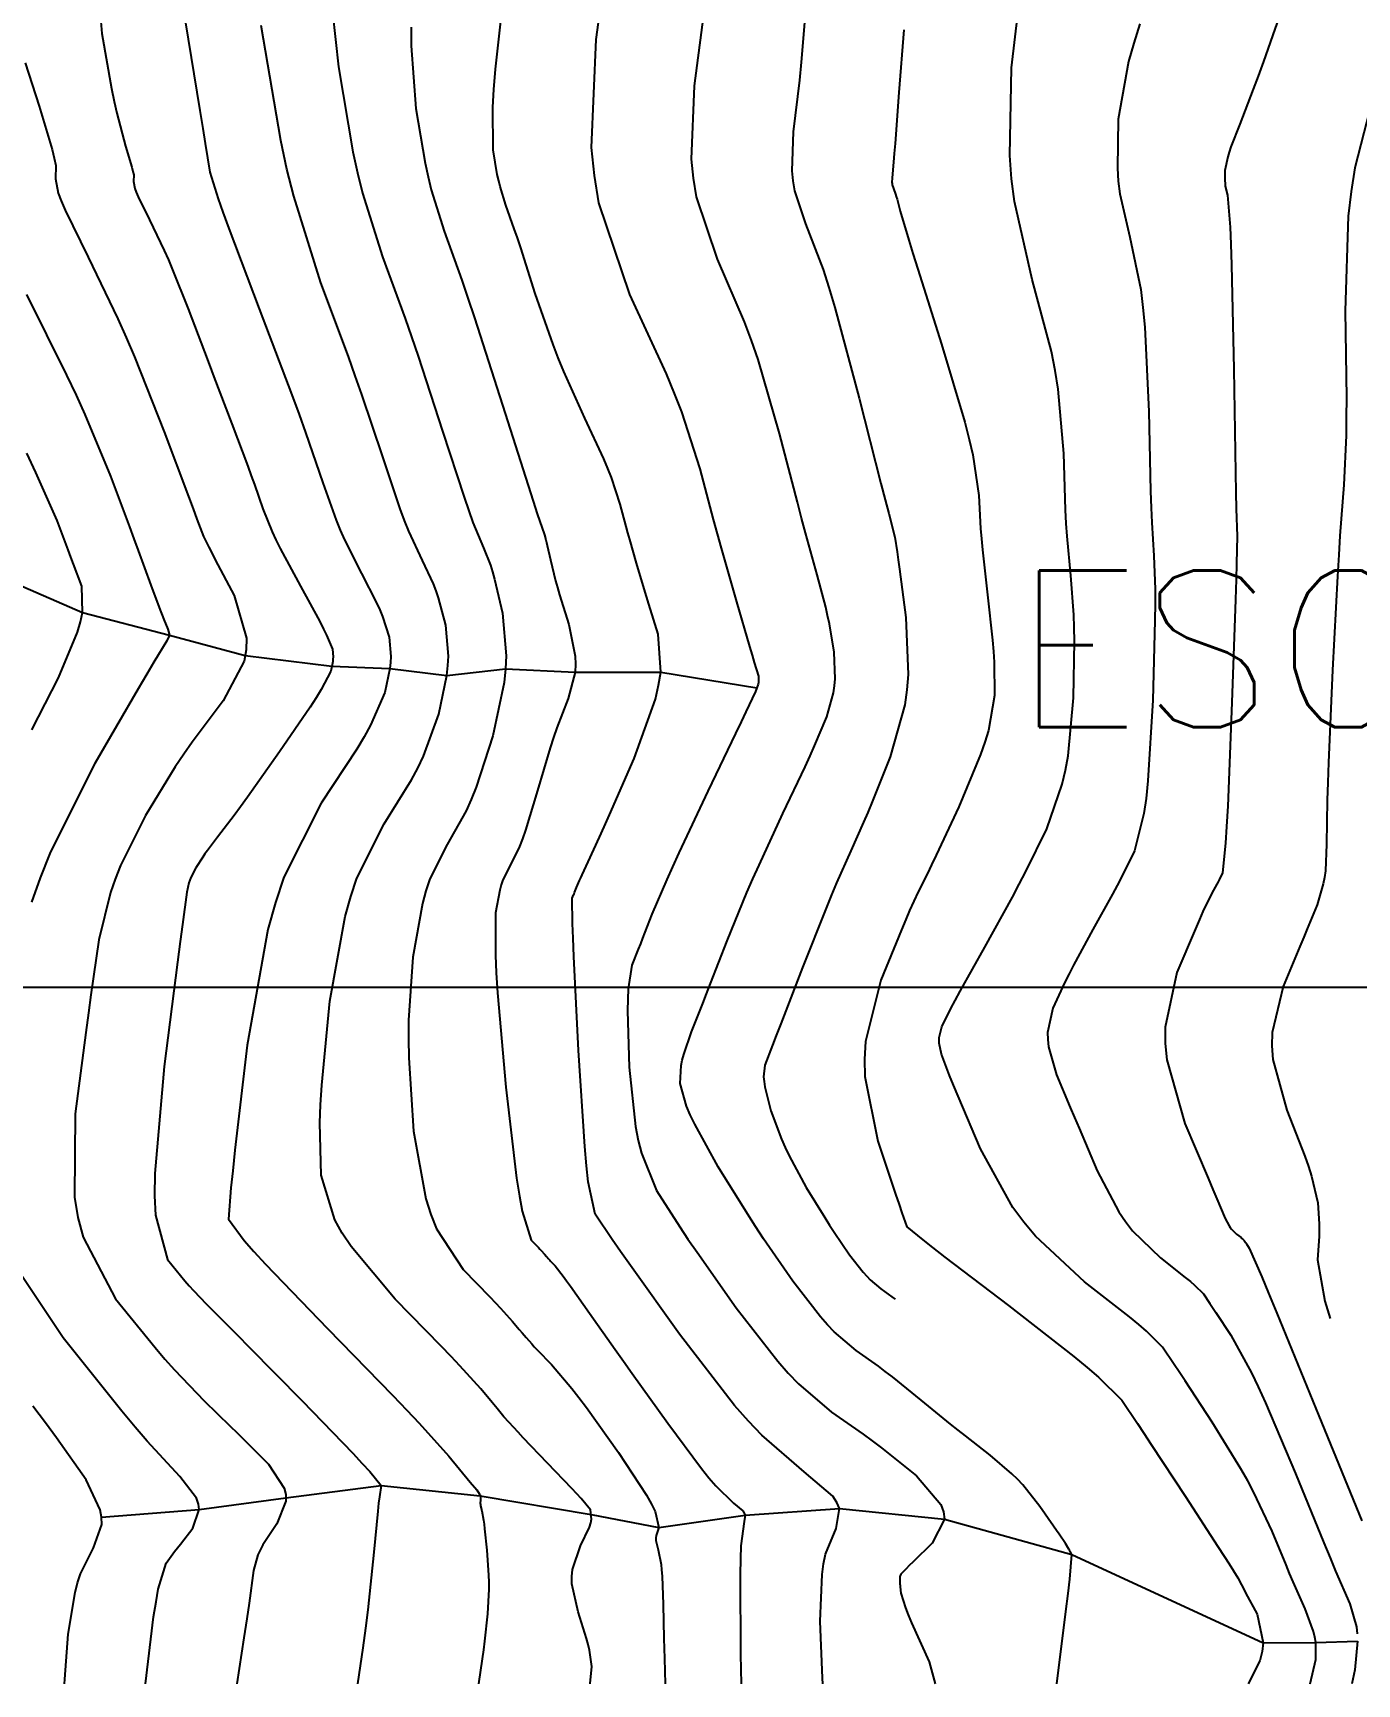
# Model space of a CAD drawing. Header units: metres. Extents: x 837117 to 838479, y 1189012 to 1191015.
# Drawn here: x 838289.9 to 838366, y 1189013.9 to 1189108.7 of the extents above; entities that cross this region are included whole.
import ezdxf

# ---------------------------------------------------------------- set-up
doc = ezdxf.new("R2010")
doc.units = ezdxf.units.M
doc.header["$LTSCALE"] = 0.3
for name, color, linetype in [('COTAS 10', 1, 'Continuous'), ('COTAS INT', 252, 'Continuous'), ('DRENAJE', 5, 'Continuous'), ('MARCO IMP', 130, 'Continuous')]:
    doc.layers.add(name, color=color, linetype=linetype)
doc.layers.add('PTOBLIGADO', color=90, linetype='Continuous', lineweight=30)
doc.styles.get("Standard").update_dxf_attribs({"font": 'simplex.shx'})

msp = doc.modelspace()

# ---------------------------------------------------------------- linework, layer by layer
at = {"layer": 'COTAS 10'}
for points in [[(838293.618, 1189112.104), (838293.887, 1189108.648), (838294.456, 1189105.476), (838294.606, 1189104.743), (838294.754, 1189104.073), (838295.259, 1189102.178), (838295.625, 1189100.963), (838295.685, 1189100.721), (838295.726, 1189100.521), (838295.723, 1189100.142), (838295.789, 1189099.738), (838295.873, 1189099.522), (838295.987, 1189099.262), (838296.634, 1189097.947), (838297.481, 1189096.184), (838297.72, 1189095.64), (838297.962, 1189095.073), (838298.849, 1189092.826), (838299.781, 1189090.353), (838300.05, 1189089.644), (838300.324, 1189088.923), (838301.352, 1189086.232), (838302.269, 1189083.803), (838302.473, 1189083.248), (838302.656, 1189082.745), (838303.133, 1189081.352), (838303.669, 1189080.025), (838303.888, 1189079.563), (838304.137, 1189079.06), (838305.295, 1189076.9), (838306.403, 1189074.869), (838306.621, 1189074.447), (838306.802, 1189074.086), (838307.136, 1189073.288), (838307.172, 1189072.852), (838307.165, 1189072.719), (838307.151, 1189072.58), (838307.036, 1189072.034), (838306.487, 1189070.969), (838306.198, 1189070.504), (838305.851, 1189069.965), (838304.101, 1189067.402), (838302.257, 1189064.797), (838301.849, 1189064.231), (838301.485, 1189063.733), (838300.545, 1189062.493), (838299.958, 1189061.737), (838299.817, 1189061.543), (838299.686, 1189061.355), (838299.292, 1189060.736), (838299.01, 1189060.17), (838298.949, 1189060.017), (838298.895, 1189059.865), (838298.766, 1189059.332), (838298.519, 1189057.48), (838298.392, 1189056.497), (838298.239, 1189055.311), (838297.474, 1189049.332), (838296.937, 1189043.185), (838296.928, 1189041.894), (838296.978, 1189040.781), (838297.665, 1189038.244), (838298.664, 1189037.014), (838298.913, 1189036.724), (838299.149, 1189036.456), (838299.899, 1189035.673), (838301.149, 1189034.434), (838301.7, 1189033.878), (838302.34, 1189033.23), (838305.394, 1189030.122), (838308.302, 1189027.12), (838308.85, 1189026.539), (838309.287, 1189026.067), (838309.94, 1189025.264), (838309.831, 1189024.618), (838309.788, 1189024.245), (838309.739, 1189023.788), (838309.518, 1189021.437), (838309.16, 1189018.131), (838309.026, 1189017.073), (838308.877, 1189015.954), (838308.573, 1189013.872)], [(838335.282, 1189013.872), (838335.262, 1189014.206), (838335.138, 1189017.472), (838335.247, 1189020.166), (838335.334, 1189020.773), (838335.447, 1189021.319), (838336.061, 1189022.792), (838336.251, 1189023.948), (838336.097, 1189024.295), (838335.853, 1189024.653), (838334.224, 1189026.045), (838331.777, 1189028.151), (838331.018, 1189028.96), (838330.223, 1189029.867), (838327.056, 1189033.959), (838324.246, 1189037.894), (838323.675, 1189038.702), (838323.195, 1189039.389), (838322.21, 1189040.85), (838321.823, 1189042.695), (838321.719, 1189043.623), (838321.617, 1189044.731), (838321.262, 1189050.24), (838320.998, 1189055.649), (838320.953, 1189056.695), (838320.921, 1189057.545), (838320.906, 1189058.984), (838320.983, 1189059.175), (838321.008, 1189059.239), (838321.035, 1189059.308), (838321.147, 1189059.595), (838321.325, 1189060.015), (838321.394, 1189060.167), (838321.471, 1189060.335), (838321.82, 1189061.074), (838322.471, 1189062.496), (838322.738, 1189063.095), (838323.042, 1189063.782), (838324.457, 1189067.007), (838325.679, 1189070.419), (838325.863, 1189071.224), (838325.98, 1189071.97), (838325.843, 1189074.158), (838325.301, 1189075.873), (838325.163, 1189076.32), (838325.03, 1189076.755), (838324.59, 1189078.225), (838324.2, 1189079.592), (838324.098, 1189079.962), (838323.998, 1189080.328), (838323.658, 1189081.623), (838323.149, 1189083.153), (838322.943, 1189083.669), (838322.708, 1189084.224), (838321.623, 1189086.561), (838320.414, 1189089.239), (838320.101, 1189090.008), (838319.798, 1189090.791), (838318.782, 1189093.72), (838317.943, 1189096.327), (838317.751, 1189096.907), (838317.577, 1189097.425), (838317.096, 1189098.782), (838316.761, 1189099.849), (838316.678, 1189100.184), (838316.601, 1189100.537), (838316.36, 1189101.955), (838316.344, 1189104.419), (838316.409, 1189105.432), (838316.503, 1189106.588), (838317.094, 1189111.955)], [(838363.273, 1189013.872), (838363.599, 1189015.282), (838363.597, 1189016.255), (838363.542, 1189016.563), (838363.462, 1189016.887), (838362.974, 1189018.194), (838362.29, 1189019.738), (838362.088, 1189020.211), (838361.879, 1189020.704), (838361.075, 1189022.649), (838360.037, 1189024.87), (838359.68, 1189025.537), (838359.293, 1189026.227), (838357.643, 1189028.904), (838356.083, 1189031.284), (838355.752, 1189031.786), (838355.465, 1189032.22), (838354.792, 1189033.22), (838353.869, 1189034.132), (838353.423, 1189034.511), (838352.896, 1189034.944), (838350.307, 1189036.965), (838347.491, 1189039.582), (838346.821, 1189040.392), (838346.198, 1189041.239), (838344.342, 1189044.604), (838343.056, 1189047.63), (838342.792, 1189048.262), (838342.568, 1189048.805), (838342.092, 1189050.027), (838341.965, 1189050.659), (838341.962, 1189050.83), (838341.972, 1189051), (838342.121, 1189051.601), (838342.645, 1189052.662), (838342.891, 1189053.123), (838343.181, 1189053.655), (838344.593, 1189056.178), (838346.17, 1189059.041), (838346.564, 1189059.787), (838346.94, 1189060.514), (838348.142, 1189062.971), (838349.036, 1189065.541), (838349.218, 1189066.339), (838349.371, 1189067.173), (838349.684, 1189070.498), (838349.735, 1189073.746), (838349.724, 1189074.533), (838349.7, 1189075.27), (838349.522, 1189077.527), (838349.308, 1189079.778), (838349.261, 1189080.512), (838349.221, 1189081.295), (838349.123, 1189084.522), (838348.806, 1189088.211), (838348.627, 1189089.284), (838348.41, 1189090.379), (838347.297, 1189094.522), (838346.283, 1189098.994), (838346.128, 1189100.296), (838346.027, 1189101.626), (838346.113, 1189106.662), (838346.681, 1189111.369)]]:
    msp.add_lwpolyline(points, dxfattribs=at)
at = {"layer": 'COTAS INT'}
for points in [[(838323.006, 1189113.775), (838322.252, 1189108.291), (838321.995, 1189102.096), (838322.156, 1189100.486), (838322.416, 1189098.921), (838324.195, 1189093.651), (838326.294, 1189089.093), (838326.758, 1189087.977), (838327.17, 1189086.924), (838328.231, 1189083.651), (838328.995, 1189080.739), (838329.22, 1189079.914), (838329.45, 1189079.081), (838330.328, 1189076.006), (838331.077, 1189073.447), (838331.226, 1189072.94), (838331.35, 1189072.52), (838331.586, 1189071.73), (838331.603, 1189071.461), (838331.588, 1189071.37), (838331.566, 1189071.271), (838331.416, 1189070.852), (838330.874, 1189069.69), (838330.604, 1189069.122), (838330.283, 1189068.448), (838328.69, 1189065.128), (838327.022, 1189061.601), (838326.653, 1189060.798), (838326.325, 1189060.07), (838325.474, 1189058.065), (838324.941, 1189056.696), (838324.812, 1189056.369), (838324.692, 1189056.064), (838324.325, 1189055.15), (838324.111, 1189053.785), (838324.087, 1189053.196), (838324.079, 1189052.516), (838324.176, 1189049.296), (838324.536, 1189045.887), (838324.694, 1189045.087), (838324.877, 1189044.35), (838325.746, 1189042.211), (838327.075, 1189040.125), (838327.547, 1189039.422), (838328.065, 1189038.665), (838330.313, 1189035.479), (838332.699, 1189032.405), (838333.305, 1189031.72), (838333.886, 1189031.105), (838335.786, 1189029.483), (838337.594, 1189028.219), (838338.118, 1189027.83), (838338.652, 1189027.424), (838340.664, 1189025.817), (838342.067, 1189024.18), (838342.218, 1189023.754), (838342.265, 1189023.341), (838341.574, 1189021.948), (838340.466, 1189020.877), (838340.25, 1189020.667), (838340.074, 1189020.493), (838339.765, 1189020.178), (838339.724, 1189020.083), (838339.717, 1189020.049), (838339.711, 1189020.011), (838339.703, 1189019.846), (838339.714, 1189019.615), (838339.72, 1189019.536), (838339.727, 1189019.45), (838339.761, 1189019.088), (838340.035, 1189018.236), (838340.193, 1189017.842), (838340.387, 1189017.38), (838341.384, 1189015.142), (838341.746, 1189013.872)], [(838334.542, 1189112.993), (838334.145, 1189108.121), (838334.04, 1189106.99), (838333.939, 1189105.953), (838333.593, 1189102.993), (838333.5, 1189100.757), (838333.558, 1189100.175), (838333.652, 1189099.611), (838334.294, 1189097.708), (838335.301, 1189095.082), (838335.626, 1189094.062), (838335.97, 1189092.914), (838337.377, 1189087.708), (838338.625, 1189082.81), (838338.869, 1189081.857), (838339.068, 1189081.078), (838339.421, 1189079.719), (838339.557, 1189078.879), (838339.621, 1189078.427), (838339.695, 1189077.88), (838340.057, 1189075.114), (838340.183, 1189071.826), (838340.109, 1189070.951), (838339.989, 1189070.09), (838339.161, 1189067.108), (838338.122, 1189064.526), (838337.868, 1189063.918), (838337.629, 1189063.356), (838336.888, 1189061.713), (838336.072, 1189059.868), (838335.786, 1189059.18), (838335.474, 1189058.414), (838334.13, 1189055.006), (838332.874, 1189051.769), (838332.618, 1189051.11), (838332.401, 1189050.555), (838331.95, 1189049.412), (838331.889, 1189048.724), (838331.918, 1189048.456), (838331.967, 1189048.155), (838332.311, 1189046.789), (838332.911, 1189045.149), (838333.121, 1189044.675), (838333.351, 1189044.194), (838334.339, 1189042.383), (838335.398, 1189040.655), (838335.671, 1189040.225), (838335.937, 1189039.817), (838336.825, 1189038.518), (838337.607, 1189037.511), (838337.806, 1189037.286), (838337.996, 1189037.085), (838338.619, 1189036.553), (838339.249, 1189036.108), (838339.445, 1189035.961)], [(838306.961, 1189111.459), (838307.481, 1189106.722), (838308.311, 1189101.846), (838308.577, 1189100.633), (838308.86, 1189099.48), (838310.013, 1189095.81), (838311.307, 1189092.28), (838311.678, 1189091.215), (838312.055, 1189090.111), (838313.461, 1189085.81), (838314.697, 1189082.015), (838314.967, 1189081.231), (838315.204, 1189080.563), (838315.798, 1189079.114), (838316.204, 1189078.116), (838316.322, 1189077.732), (838316.443, 1189077.301), (838316.902, 1189075.357), (838317.106, 1189072.908), (838317.066, 1189072.16), (838316.984, 1189071.381), (838316.342, 1189068.311), (838315.384, 1189065.365), (838315.103, 1189064.663), (838314.816, 1189064.011), (838313.723, 1189062.068), (838312.729, 1189060.093), (838312.504, 1189059.42), (838312.301, 1189058.693), (838311.749, 1189055.613), (838311.506, 1189051.99), (838311.497, 1189050.92), (838311.515, 1189049.821), (838311.788, 1189045.613), (838312.494, 1189041.721), (838312.783, 1189040.821), (838313.112, 1189039.998), (838314.642, 1189037.669), (838316.169, 1189036.101), (838316.497, 1189035.757), (838316.784, 1189035.453), (838317.479, 1189034.683), (838317.857, 1189034.228), (838318.024, 1189034.028), (838318.248, 1189033.759), (838318.577, 1189033.394), (838318.723, 1189033.239), (838318.892, 1189033.06), (838319.702, 1189032.216), (838320.88, 1189030.835), (838321.281, 1189030.317), (838321.715, 1189029.74), (838323.556, 1189027.168), (838325.161, 1189024.707), (838325.447, 1189024.201), (838325.664, 1189023.771), (838325.873, 1189022.851), (838325.719, 1189022.397), (838325.708, 1189022.261), (838325.71, 1189022.12), (838325.827, 1189021.573), (838325.998, 1189020.741), (838326.034, 1189020.42), (838326.064, 1189020.06), (838326.13, 1189018.432), (838326.169, 1189016.479), (838326.181, 1189015.913), (838326.195, 1189015.337), (838326.232, 1189013.872)], [(838361.892, 1189110.758), (838360.581, 1189107.034), (838360.278, 1189106.197), (838360.002, 1189105.444), (838359.221, 1189103.429), (838358.72, 1189102.132), (838358.62, 1189101.832), (838358.536, 1189101.557), (838358.375, 1189100.779), (838358.365, 1189100.19), (838358.377, 1189100.035), (838358.395, 1189099.882), (838358.514, 1189099.359), (838358.667, 1189097.52), (838358.707, 1189096.539), (838358.747, 1189095.352), (838358.879, 1189089.359), (838358.985, 1189083.431), (838359.007, 1189082.285), (838359.026, 1189081.354), (838359.069, 1189079.78), (838359.037, 1189078.21), (838359.008, 1189077.281), (838358.972, 1189076.138), (838358.769, 1189070.223), (838358.53, 1189064.274), (838358.47, 1189063.109), (838358.414, 1189062.153), (838358.234, 1189060.443), (838358.041, 1189060.052), (838357.976, 1189059.928), (838357.906, 1189059.798), (838357.614, 1189059.27), (838357.11, 1189058.225), (838356.907, 1189057.769), (838356.677, 1189057.24), (838355.616, 1189054.726), (838354.932, 1189051.58), (838354.939, 1189050.652), (838355.032, 1189049.701), (838356.079, 1189046.059), (838357.408, 1189042.91), (838357.679, 1189042.269), (838357.908, 1189041.727), (838358.385, 1189040.603), (838358.609, 1189040.177), (838358.678, 1189040.076), (838358.751, 1189039.981), (838359.039, 1189039.699), (838359.296, 1189039.499), (838359.348, 1189039.456), (838359.392, 1189039.418), (838359.484, 1189039.328), (838359.551, 1189039.229), (838359.579, 1189039.186), (838359.612, 1189039.136), (838359.766, 1189038.9), (838360.491, 1189037.254), (838360.882, 1189036.315), (838361.357, 1189035.166), (838363.763, 1189029.272), (838366.222, 1189023.239)], [(838348.721, 1189013.872), (838349.246, 1189018.025), (838349.37, 1189019.059), (838349.467, 1189019.897), (838349.587, 1189021.304), (838349.495, 1189021.484), (838349.457, 1189021.549), (838349.414, 1189021.621), (838349.215, 1189021.934), (838348.849, 1189022.476), (838348.701, 1189022.692), (838348.533, 1189022.937), (838347.754, 1189024.057), (838346.761, 1189025.305), (838346.458, 1189025.631), (838346.141, 1189025.947), (838344.895, 1189027.016), (838343.48, 1189028.115), (838343.058, 1189028.45), (838342.622, 1189028.799), (838340.939, 1189030.173), (838339.29, 1189031.499), (838338.875, 1189031.818), (838338.479, 1189032.116), (838337.202, 1189033.018), (838335.941, 1189034.095), (838335.555, 1189034.503), (838335.153, 1189034.958), (838333.569, 1189036.999), (838331.884, 1189039.437), (838331.419, 1189040.142), (838330.955, 1189040.862), (838329.282, 1189043.571), (838327.93, 1189046.006), (838327.668, 1189046.552), (838327.455, 1189047.042), (838327.089, 1189048.352), (838327.159, 1189049.382), (838327.221, 1189049.697), (838327.301, 1189050.025), (838327.743, 1189051.316), (838328.401, 1189052.953), (838328.616, 1189053.498), (838328.847, 1189054.084), (838329.802, 1189056.536), (838330.931, 1189059.308), (838331.272, 1189060.097), (838331.624, 1189060.895), (838332.997, 1189063.854), (838334.267, 1189066.542), (838334.555, 1189067.17), (838334.814, 1189067.747), (838335.521, 1189069.41), (838335.903, 1189070.789), (838335.959, 1189071.187), (838335.993, 1189071.592), (838335.935, 1189073.112), (838335.664, 1189074.746), (838335.564, 1189075.222), (838335.453, 1189075.709), (838334.964, 1189077.555), (838334.292, 1189079.966), (838334.067, 1189080.809), (838333.824, 1189081.728), (838332.804, 1189085.68), (838331.57, 1189089.919), (838331.192, 1189091.019), (838330.798, 1189092.088), (838329.244, 1189095.68), (838328.034, 1189099.266), (838327.857, 1189100.33), (838327.748, 1189101.426), (838327.923, 1189105.642), (838328.472, 1189109.864)], [(838298.68, 1189109.369), (838299.525, 1189104.211), (838299.693, 1189103.182), (838299.832, 1189102.325), (838300.092, 1189100.672), (838300.572, 1189099.15), (838300.848, 1189098.377), (838301.187, 1189097.452), (838302.931, 1189092.838), (838304.798, 1189087.892), (838305.215, 1189086.757), (838305.588, 1189085.724), (838306.576, 1189082.838), (838307.345, 1189080.688), (838307.581, 1189080.119), (838307.826, 1189079.561), (838308.796, 1189077.638), (838309.67, 1189075.951), (838309.855, 1189075.542), (838310.016, 1189075.158), (838310.391, 1189073.978), (838310.483, 1189072.871), (838310.465, 1189072.533), (838310.429, 1189072.18), (838310.138, 1189070.793), (838309.327, 1189068.921), (838308.961, 1189068.264), (838308.535, 1189067.547), (838306.487, 1189064.453), (838304.347, 1189060.2), (838303.863, 1189058.752), (838303.425, 1189057.187), (838302.238, 1189050.556), (838301.538, 1189044.523), (838301.408, 1189043.334), (838301.306, 1189042.355), (838301.168, 1189040.556), (838302.066, 1189039.329), (838302.616, 1189038.709), (838303.297, 1189037.968), (838306.848, 1189034.279), (838310.596, 1189030.43), (838311.401, 1189029.586), (838312.106, 1189028.84), (838313.812, 1189026.949), (838315.047, 1189025.465), (838315.422, 1189025.013), (838315.584, 1189024.772), (838315.611, 1189024.709), (838315.631, 1189024.649), (838315.638, 1189024.448), (838315.621, 1189024.236), (838315.626, 1189024.169), (838315.635, 1189024.098), (838315.702, 1189023.811), (838315.805, 1189023.277), (838315.838, 1189023.05), (838315.872, 1189022.788), (838316.007, 1189021.559), (838316.099, 1189020.114), (838316.106, 1189019.716), (838316.105, 1189019.319), (838316.032, 1189017.894), (838315.864, 1189016.324), (838315.803, 1189015.836), (838315.736, 1189015.325), (838315.524, 1189013.872)], [(838321.927, 1189013.872), (838321.932, 1189013.902), (838322.024, 1189014.875), (838321.895, 1189015.811), (838321.818, 1189016.137), (838321.723, 1189016.491), (838321.233, 1189018.011), (838320.885, 1189019.63), (838320.88, 1189020.047), (838320.914, 1189020.45), (838321.368, 1189021.795), (838321.889, 1189022.879), (838321.966, 1189023.118), (838322.014, 1189023.33), (838321.944, 1189023.877), (838321.409, 1189024.516), (838321.163, 1189024.786), (838320.875, 1189025.096), (838319.485, 1189026.556), (838318.087, 1189028.013), (838317.794, 1189028.322), (838317.542, 1189028.59), (838316.974, 1189029.219), (838316.586, 1189029.685), (838316.298, 1189030.031), (838315.646, 1189030.816), (838314.445, 1189032.147), (838313.949, 1189032.672), (838313.382, 1189033.265), (838310.745, 1189035.974), (838308.205, 1189038.983), (838307.699, 1189039.765), (838307.28, 1189040.525), (838306.478, 1189043.085), (838306.41, 1189046.088), (838306.453, 1189047.127), (838306.522, 1189048.256), (838306.993, 1189053.085), (838307.863, 1189057.94), (838308.183, 1189059.086), (838308.538, 1189060.147), (838310.105, 1189063.261), (838311.675, 1189065.779), (838312.032, 1189066.464), (838312.355, 1189067.143), (838313.24, 1189069.552), (838313.707, 1189071.78), (838313.766, 1189072.346), (838313.795, 1189072.89), (838313.647, 1189074.667), (838313.229, 1189076.229), (838313.088, 1189076.637), (838312.937, 1189077.034), (838312.297, 1189078.376), (838311.515, 1189080.062), (838311.274, 1189080.675), (838311.021, 1189081.352), (838310.019, 1189084.324), (838308.822, 1189087.918), (838308.447, 1189088.986), (838308.053, 1189090.086), (838306.472, 1189094.324), (838304.909, 1189099.295), (838304.526, 1189100.858), (838304.165, 1189102.501), (838303.042, 1189109.106)], [(838311.649, 1189109.008), (838311.652, 1189107.939), (838311.92, 1189104.338), (838312.456, 1189101.191), (838312.628, 1189100.409), (838312.81, 1189099.664), (838313.555, 1189097.296), (838314.562, 1189094.474), (838314.91, 1189093.444), (838315.289, 1189092.305), (838316.904, 1189087.296), (838318.374, 1189082.678), (838318.66, 1189081.787), (838318.893, 1189081.064), (838319.3, 1189079.852), (838319.394, 1189079.561), (838319.43, 1189079.418), (838319.471, 1189079.248), (838319.657, 1189078.409), (838319.948, 1189077.222), (838320.056, 1189076.833), (838320.175, 1189076.417), (838320.704, 1189074.698), (838321.068, 1189072.896), (838321.084, 1189072.429), (838321.062, 1189071.975), (838320.676, 1189070.448), (838320.025, 1189068.766), (838319.835, 1189068.214), (838319.643, 1189067.624), (838318.915, 1189065.182), (838318.216, 1189062.888), (838318.042, 1189062.391), (838317.875, 1189061.954), (838317.341, 1189060.876), (838316.92, 1189060.039), (838316.824, 1189059.754), (838316.738, 1189059.446), (838316.505, 1189058.142), (838316.49, 1189055.723), (838316.542, 1189054.712), (838316.619, 1189053.554), (838317.098, 1189048.142), (838317.708, 1189042.916), (838317.866, 1189041.876), (838318.02, 1189041.013), (838318.539, 1189039.364), (838318.955, 1189038.937), (838319.045, 1189038.843), (838319.123, 1189038.76), (838319.312, 1189038.55), (838319.416, 1189038.426), (838319.461, 1189038.371), (838319.522, 1189038.298), (838319.612, 1189038.198), (838319.652, 1189038.156), (838319.698, 1189038.107), (838319.919, 1189037.877), (838320.382, 1189037.296), (838320.581, 1189037.025), (838320.811, 1189036.707), (838321.898, 1189035.164), (838323.37, 1189033.068), (838323.842, 1189032.4), (838324.343, 1189031.696), (838326.386, 1189028.839), (838328.32, 1189026.251), (838328.752, 1189025.715), (838329.139, 1189025.258), (838330.161, 1189024.263), (838330.697, 1189023.805), (838330.777, 1189023.688), (838330.828, 1189023.573), (838330.765, 1189023.193), (838330.579, 1189021.807), (838330.552, 1189021.058), (838330.536, 1189020.151), (838330.565, 1189015.558), (838330.595, 1189013.872)], [(838339.933, 1189108.843), (838339.656, 1189105.25), (838339.431, 1189102.324), (838339.385, 1189101.743), (838339.346, 1189101.261), (838339.263, 1189100.344), (838339.252, 1189100.087), (838339.259, 1189100.02), (838339.27, 1189099.955), (838339.344, 1189099.736), (838339.465, 1189099.411), (838339.506, 1189099.279), (838339.55, 1189099.129), (838339.736, 1189098.436), (838340.225, 1189096.772), (838340.46, 1189096.01), (838340.738, 1189095.117), (838342.104, 1189090.804), (838343.435, 1189086.327), (838343.691, 1189085.331), (838343.899, 1189084.441), (838344.244, 1189082.104), (838344.339, 1189080.227), (838344.388, 1189079.626), (838344.448, 1189078.99), (838344.749, 1189076.4), (838345.032, 1189073.8), (838345.081, 1189073.159), (838345.117, 1189072.551), (838345.141, 1189070.636), (838344.791, 1189068.623), (838344.592, 1189067.954), (838344.348, 1189067.235), (838343.096, 1189064.236), (838341.8, 1189061.47), (838341.529, 1189060.9), (838341.295, 1189060.414), (838340.766, 1189059.363), (838340.264, 1189058.281), (838340.047, 1189057.776), (838339.798, 1189057.181), (838338.616, 1189054.289), (838337.737, 1189050.756), (838337.678, 1189049.757), (838337.7, 1189048.75), (838338.443, 1189045.038), (838339.467, 1189041.989), (838339.666, 1189041.4), (838339.828, 1189040.921), (838340.106, 1189040.112), (838341.024, 1189039.366), (838341.589, 1189038.927), (838342.289, 1189038.387), (838345.941, 1189035.597), (838349.696, 1189032.666), (838350.461, 1189032.038), (838351.107, 1189031.489), (838352.446, 1189030.165), (838353.349, 1189028.827), (838353.72, 1189028.269), (838354.143, 1189027.628), (838356.105, 1189024.635), (838357.969, 1189021.775), (838358.329, 1189021.217), (838358.622, 1189020.762), (838359.119, 1189019.965), (838359.322, 1189019.564), (838359.43, 1189019.358), (838359.56, 1189019.11), (838360.218, 1189017.873), (838360.571, 1189016.233), (838360.51, 1189015.732), (838360.379, 1189015.21), (838359.698, 1189013.872)], [(838353.479, 1189109.195), (838353.134, 1189108.081), (838352.844, 1189107.027), (838352.244, 1189103.721), (838352.196, 1189100.908), (838352.252, 1189100.165), (838352.339, 1189099.438), (838352.906, 1189096.941), (838353.539, 1189093.95), (838353.667, 1189092.911), (838353.776, 1189091.781), (838354.001, 1189086.941), (838354.103, 1189082.363), (838354.134, 1189081.399), (838354.167, 1189080.566), (838354.296, 1189078.653), (838354.369, 1189076.74), (838354.366, 1189075.907), (838354.353, 1189074.942), (838354.226, 1189070.36), (838353.95, 1189065.724), (838353.844, 1189064.724), (838353.725, 1189063.847), (838353.188, 1189061.707), (838352.443, 1189060.2), (838352.193, 1189059.723), (838351.925, 1189059.219), (838350.797, 1189057.184), (838349.684, 1189055.151), (838349.424, 1189054.649), (838349.185, 1189054.174), (838348.498, 1189052.678), (838348.195, 1189051.285), (838348.199, 1189050.874), (838348.24, 1189050.452), (838348.703, 1189048.84), (838349.495, 1189046.973), (838349.742, 1189046.391), (838350.003, 1189045.782), (838351.046, 1189043.345), (838352.286, 1189040.983), (838352.67, 1189040.419), (838353.072, 1189039.895), (838354.673, 1189038.332), (838356.096, 1189037.221), (838356.386, 1189036.983), (838356.63, 1189036.775), (838357.138, 1189036.274), (838357.508, 1189035.724), (838357.666, 1189035.486), (838357.848, 1189035.21), (838358.705, 1189033.902), (838359.892, 1189031.74), (838360.281, 1189030.926), (838360.697, 1189030.018), (838362.419, 1189025.96), (838364.05, 1189021.971), (838364.409, 1189021.107), (838364.727, 1189020.346), (838365.538, 1189018.466), (838365.917, 1189017.155), (838365.962, 1189016.754)], [(838289.487, 1189106.957), (838290.295, 1189104.458), (838291.044, 1189101.971), (838291.166, 1189101.477), (838291.25, 1189101.067), (838291.245, 1189100.29), (838291.38, 1189099.463), (838291.552, 1189099.022), (838291.784, 1189098.489), (838293.109, 1189095.797), (838294.818, 1189092.256), (838295.291, 1189091.187), (838295.765, 1189090.08), (838297.477, 1189085.762), (838298.865, 1189082.061), (838299.134, 1189081.342), (838299.353, 1189080.757), (838299.73, 1189079.749), (838300.031, 1189079.144), (838300.202, 1189078.813), (838300.411, 1189078.411), (838301.484, 1189076.366), (838302.194, 1189073.913), (838302.174, 1189073.253), (838302.059, 1189072.602), (838300.865, 1189070.32), (838299.081, 1189067.955), (838298.596, 1189067.252), (838298.114, 1189066.528), (838296.404, 1189063.738), (838294.967, 1189060.863), (838294.658, 1189060.085), (838294.387, 1189059.316), (838293.728, 1189056.603), (838293.27, 1189053.451), (838293.126, 1189052.405), (838292.975, 1189051.283), (838292.365, 1189046.603), (838292.318, 1189041.83), (838292.521, 1189040.649), (838292.818, 1189039.529), (838294.671, 1189035.994), (838296.952, 1189033.185), (838297.519, 1189032.524), (838298.058, 1189031.913), (838299.769, 1189030.127), (838301.265, 1189028.682), (838301.667, 1189028.287), (838302.065, 1189027.893), (838303.46, 1189026.49), (838304.363, 1189025.117), (838304.451, 1189024.744), (838304.468, 1189024.373), (838303.943, 1189023.058), (838303.137, 1189021.86), (838302.977, 1189021.563), (838302.845, 1189021.282), (838302.596, 1189020.392), (838302.347, 1189018.511), (838302.215, 1189017.605), (838302.056, 1189016.531), (838301.651, 1189013.872)], [(838367.014, 1189105.534), (838365.832, 1189100.933), (838365.619, 1189099.565), (838365.455, 1189098.155), (838365.272, 1189092.724), (838365.343, 1189087.724), (838365.34, 1189086.586), (838365.326, 1189085.556), (838365.19, 1189082.724), (838364.969, 1189079.796), (838364.902, 1189078.704), (838364.832, 1189077.49), (838364.556, 1189072.09), (838364.323, 1189066.788), (838364.281, 1189065.635), (838364.248, 1189064.619), (838364.207, 1189062.09), (838364.138, 1189060.56), (838364.086, 1189060.175), (838364.021, 1189059.806), (838363.668, 1189058.609), (838363.098, 1189057.229), (838362.895, 1189056.744), (838362.673, 1189056.214), (838361.711, 1189053.928), (838361.082, 1189051.27), (838361.07, 1189050.505), (838361.129, 1189049.728), (838361.926, 1189046.818), (838362.962, 1189044.183), (838363.17, 1189043.579), (838363.345, 1189043.03), (838363.696, 1189041.5), (838363.775, 1189040.285), (838363.778, 1189039.934), (838363.775, 1189039.577), (838363.695, 1189038.235), (838364.103, 1189035.861), (838364.407, 1189034.853)], [(838289.878, 1189058.766), (838290.366, 1189060.154), (838290.924, 1189061.556), (838293.515, 1189066.74), (838295.999, 1189071.031), (838296.49, 1189071.871), (838296.895, 1189072.559), (838297.646, 1189073.784), (838297.774, 1189074.029), (838297.786, 1189074.099), (838297.789, 1189074.169), (838297.713, 1189074.432), (838297.476, 1189074.983), (838297.378, 1189075.235), (838297.264, 1189075.531), (838296.735, 1189076.959), (838295.998, 1189078.96), (838295.754, 1189079.616), (838295.494, 1189080.317), (838294.409, 1189083.219), (838292.94, 1189086.76), (838292.438, 1189087.864), (838291.894, 1189089.022), (838289.584, 1189093.647)], [(838289.876, 1189068.648), (838291.401, 1189071.644), (838292.498, 1189074.263), (838292.672, 1189074.861), (838292.789, 1189075.403), (838292.741, 1189076.903), (838292.273, 1189078.174), (838292.125, 1189078.573), (838291.969, 1189078.993), (838291.34, 1189080.676), (838290.116, 1189083.441), (838289.585, 1189084.541)], [(838296.402, 1189013.872), (838296.871, 1189017.733), (838297.006, 1189018.596), (838297.138, 1189019.323), (838297.58, 1189020.803), (838298.072, 1189021.47), (838298.234, 1189021.683), (838298.407, 1189021.908), (838299.127, 1189022.826), (838299.493, 1189023.889), (838299.443, 1189024.206), (838299.328, 1189024.533), (838298.366, 1189025.794), (838296.495, 1189027.819), (838295.807, 1189028.627), (838295.045, 1189029.543), (838291.677, 1189033.743), (838288.657, 1189038.278)], [(838291.758, 1189013.872), (838291.767, 1189014.151), (838291.961, 1189016.733), (838292.357, 1189019.119), (838292.507, 1189019.679), (838292.675, 1189020.195), (838293.426, 1189021.693), (838293.887, 1189023.03), (838293.872, 1189023.444), (838293.794, 1189023.877), (838292.995, 1189025.601), (838291.302, 1189028.01), (838290.66, 1189028.875), (838289.943, 1189029.827)], [(838365.981, 1189016.336), (838365.835, 1189014.687), (838365.659, 1189013.872)]]:
    msp.add_lwpolyline(points, dxfattribs=at)
at = {"layer": 'DRENAJE'}
for p, q in [((838288.611, 1189077.219), (838292.789, 1189075.403)), ((838292.789, 1189075.403), (838297.786, 1189074.099)), ((838297.786, 1189074.099), (838302.117, 1189072.927)), ((838302.117, 1189072.927), (838307.094, 1189072.307)), ((838307.094, 1189072.307), (838310.429, 1189072.18)), ((838310.429, 1189072.18), (838313.707, 1189071.78)), ((838313.707, 1189071.78), (838317.066, 1189072.16)), ((838317.066, 1189072.16), (838321.062, 1189071.975)), ((838321.062, 1189071.975), (838325.98, 1189071.97)), ((838325.98, 1189071.97), (838331.491, 1189071.062)), ((838299.493, 1189023.889), (838304.46, 1189024.559)), ((838304.46, 1189024.559), (838309.94, 1189025.264)), ((838309.94, 1189025.264), (838315.621, 1189024.679)), ((838315.621, 1189024.679), (838321.979, 1189023.603)), ((838293.872, 1189023.444), (838299.493, 1189023.889)), ((838321.979, 1189023.603), (838325.873, 1189022.851)), ((838325.873, 1189022.851), (838330.828, 1189023.573)), ((838330.828, 1189023.573), (838336.251, 1189023.948)), ((838336.251, 1189023.948), (838342.265, 1189023.341)), ((838342.265, 1189023.341), (838349.587, 1189021.304)), ((838349.587, 1189021.304), (838360.571, 1189016.233)), ((838360.571, 1189016.233), (838363.597, 1189016.255)), ((838363.597, 1189016.255), (838365.981, 1189016.336))]:
    msp.add_line(p, q, dxfattribs=at)
at = {"layer": 'MARCO IMP'}
msp.add_lwpolyline([(837116.514, 1189053.872), (837116.514, 1191013.872), (838476.514, 1191013.872), (838476.514, 1189053.872), (837116.514, 1189053.872)], dxfattribs=at)

# ---------------------------------------------------------------- texts
at = {"layer": 'PTOBLIGADO', "insert": (838346.158, 1189092.807), "char_height": 9, "width": 511.02313, "attachment_point": 1}
msp.add_mtext('     GRUPO 26\\PESCALA: 1:2000\\P', dxfattribs=at)

doc.saveas('drawing.dxf')
